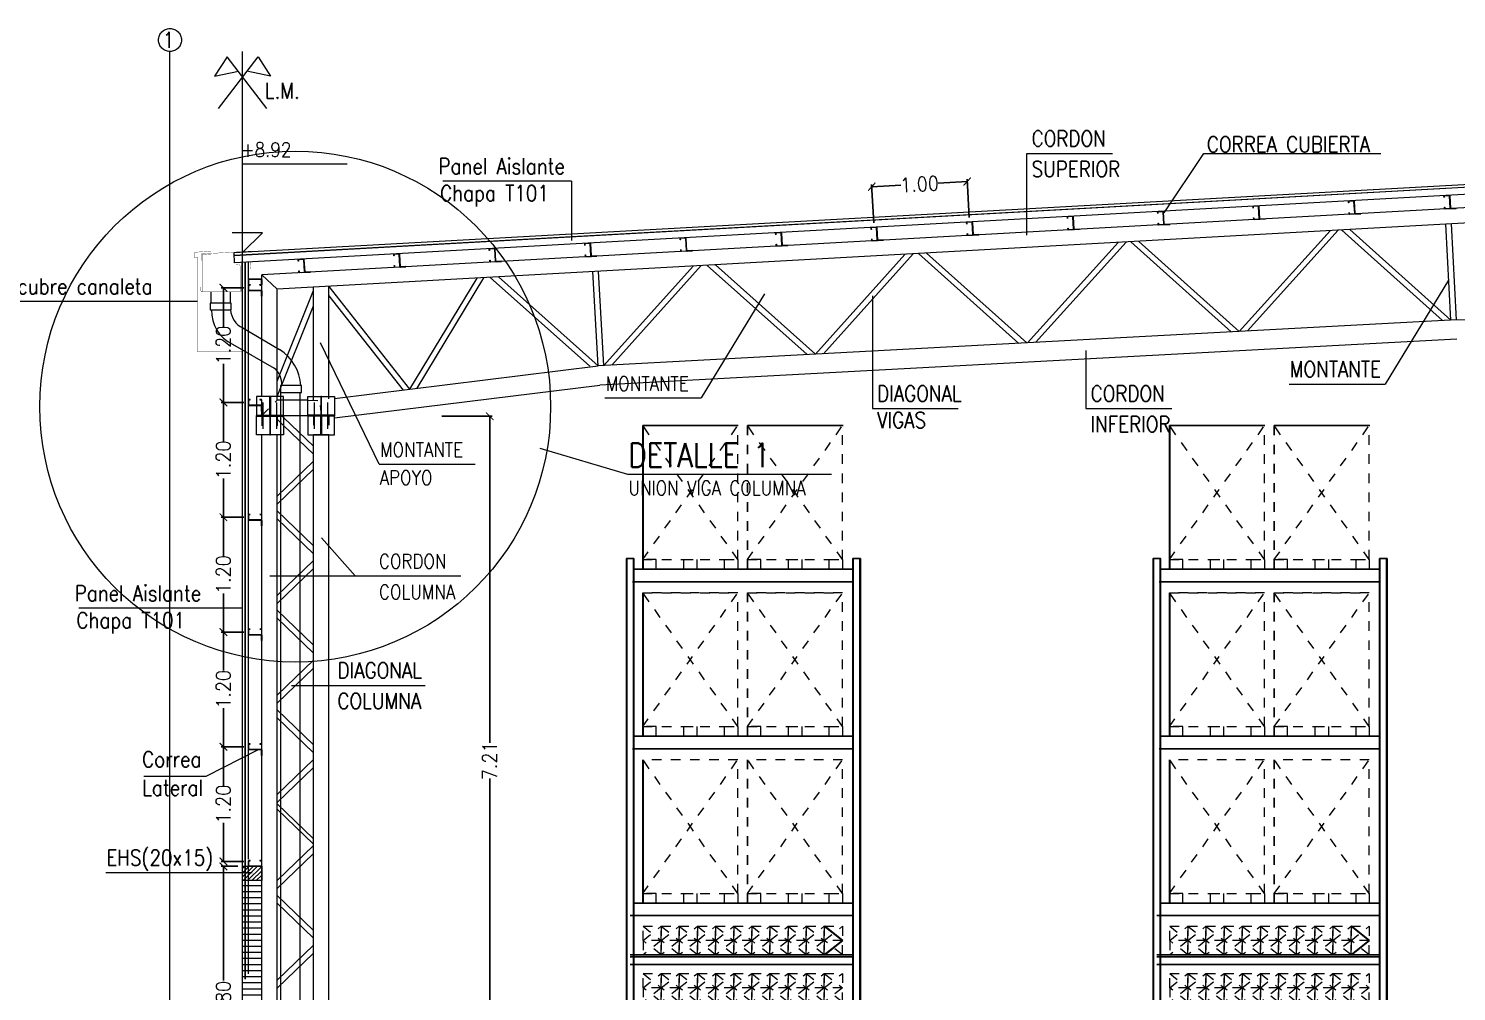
# Model space of a CAD drawing. Header units: inches. Extents: x 2 to 182, y -26 to 193.
# Drawn here: x 110.02 to 124.95, y 151.03 to 161.1 of the extents above; entities that cross this region are included whole.
import ezdxf

# ---------------------------------------------------------------- set-up
doc = ezdxf.new("R2010")
doc.units = ezdxf.units.IN
doc.header["$MEASUREMENT"] = 0
doc.linetypes.add('HIDDEN2', pattern=[4.7625, 3.175, -1.5875])
doc.linetypes.add('PUNTOSX2', pattern=[12.7, 0, -12.7])
for name, color, linetype, lineweight in [('Est-Acero', 4, 'Continuous', 13), ('Est-Columnas', 3, 'Continuous', 18), ('Est-Textos', 6, 'Continuous', 0), ('HATCH HORMIGON', 100, 'Continuous', 13), ('L EQUIP', 6, 'Continuous', 9), ('L PROYEC', 4, 'HIDDEN2', 9), ('L VISTA', 5, 'Continuous', 9)]:
    doc.layers.add(name, color=color, linetype=linetype, lineweight=lineweight)
doc.layers.add('l carpinteria', color=3, linetype='Continuous')
doc.layers.add('smr acero', color=170, linetype='Continuous')
doc.styles.add('R', font='romans.shx', dxfattribs={"width": 0.9})
doc.dimstyles.new('Al', dxfattribs={"dimtxt": 0.15, "dimasz": 0.08, "dimexe": 0.025, "dimexo": 0.05, "dimgap": 0, "dimtad": 0, "dimzin": 0, "dimdsep": 46, "dimtxsty": 'R', "dimblk": 'ARCHTICK', "dimcen": 0.09, "dimadec": 0, "dimazin": 0, "dimtfac": 1, "dimtofl": 0, "dimtmove": 0, "dimatfit": 3, "dimfxl": 0, "dimtolj": 1, "dimtzin": 0, "dimarcsym": 0})

# ---------------------------------------------------------------- blocks, each defined once
blk = doc.blocks.new('_ArchTick')
at = {"color": 0, "linetype": 'ByBlock', "const_width": 0.15}
blk.add_lwpolyline([(-0.5, -0.5), (0.5, 0.5)], dxfattribs=at)
blk = doc.blocks.new('*D1001')
at = {"layer": 'Defpoints', "color": 0}
for p in [(112.053, 152.336), (112.254, 152.336), (112.254, 149.536)]:
    blk.add_point(p, dxfattribs=at)
at = {"layer": 'Est-Textos', "color": 0, "lineweight": -2}
for p, q in [((112.204, 152.336), (112.028, 152.336)), ((112.053, 152.336), (112.053, 151.142)), ((112.053, 149.536), (112.053, 150.73)), ((112.204, 149.536), (112.028, 149.536))]:
    blk.add_line(p, q, dxfattribs=at)
at = {"layer": 'Est-Textos', "color": 0, "lineweight": -2, "xscale": 0.08, "yscale": 0.08, "zscale": 0.08}
for p, rotation in [((112.053, 152.336), 90), ((112.053, 149.536), 270)]:
    blk.add_blockref('_ArchTick', p, dxfattribs=dict(at, rotation=rotation))
at = {"layer": 'Est-Textos', "color": 0, "insert": (112.053, 150.936), "char_height": 0.15, "attachment_point": 5, "rotation": 90, "style": 'R'}
blk.add_mtext('\\A1;2.80', dxfattribs=at)
blk = doc.blocks.new('*D1002')
at = {"layer": 'Defpoints', "color": 0}
for p in [(112.316, 153.586), (112.053, 152.386), (112.316, 152.386)]:
    blk.add_point(p, dxfattribs=at)
at = {"layer": 'Est-Textos', "color": 0, "lineweight": -2}
for p, q in [((112.266, 153.586), (112.028, 153.586)), ((112.053, 153.586), (112.053, 153.182)), ((112.053, 152.386), (112.053, 152.79)), ((112.266, 152.386), (112.028, 152.386))]:
    blk.add_line(p, q, dxfattribs=at)
at = {"layer": 'Est-Textos', "color": 0, "lineweight": -2, "xscale": 0.08, "yscale": 0.08, "zscale": 0.08}
for p, rotation in [((112.053, 153.586), 90), ((112.053, 152.386), 270)]:
    blk.add_blockref('_ArchTick', p, dxfattribs=dict(at, rotation=rotation))
at = {"layer": 'Est-Textos', "color": 0, "insert": (112.053, 152.986), "char_height": 0.15, "attachment_point": 5, "rotation": 90, "style": 'R'}
blk.add_mtext('\\A1;1.20', dxfattribs=at)
blk = doc.blocks.new('*D1003')
at = {"layer": 'Defpoints', "color": 0}
for p in [(112.053, 154.786), (112.316, 154.786), (112.316, 153.586)]:
    blk.add_point(p, dxfattribs=at)
at = {"layer": 'Est-Textos', "color": 0, "lineweight": -2}
for p, q in [((112.266, 154.786), (112.028, 154.786)), ((112.053, 154.786), (112.053, 154.382)), ((112.053, 153.586), (112.053, 153.99)), ((112.266, 153.586), (112.028, 153.586))]:
    blk.add_line(p, q, dxfattribs=at)
at = {"layer": 'Est-Textos', "color": 0, "lineweight": -2, "xscale": 0.08, "yscale": 0.08, "zscale": 0.08}
for p, rotation in [((112.053, 154.786), 90), ((112.053, 153.586), 270)]:
    blk.add_blockref('_ArchTick', p, dxfattribs=dict(at, rotation=rotation))
at = {"layer": 'Est-Textos', "color": 0, "insert": (112.053, 154.186), "char_height": 0.15, "attachment_point": 5, "rotation": 90, "style": 'R'}
blk.add_mtext('\\A1;1.20', dxfattribs=at)
blk = doc.blocks.new('*D1004')
at = {"layer": 'Defpoints', "color": 0}
for p in [(112.316, 155.986), (112.053, 154.786), (112.316, 154.786)]:
    blk.add_point(p, dxfattribs=at)
at = {"layer": 'Est-Textos', "color": 0, "lineweight": -2}
for p, q in [((112.266, 155.986), (112.028, 155.986)), ((112.053, 155.986), (112.053, 155.582)), ((112.053, 154.786), (112.053, 155.19)), ((112.266, 154.786), (112.028, 154.786))]:
    blk.add_line(p, q, dxfattribs=at)
at = {"layer": 'Est-Textos', "color": 0, "lineweight": -2, "xscale": 0.08, "yscale": 0.08, "zscale": 0.08}
for p, rotation in [((112.053, 155.986), 90), ((112.053, 154.786), 270)]:
    blk.add_blockref('_ArchTick', p, dxfattribs=dict(at, rotation=rotation))
at = {"layer": 'Est-Textos', "color": 0, "insert": (112.053, 155.386), "char_height": 0.15, "attachment_point": 5, "rotation": 90, "style": 'R'}
blk.add_mtext('\\A1;1.20', dxfattribs=at)
blk = doc.blocks.new('*D1005')
at = {"layer": 'Defpoints', "color": 0}
for p in [(112.316, 158.386), (112.053, 157.186), (112.316, 157.186)]:
    blk.add_point(p, dxfattribs=at)
at = {"layer": 'Est-Textos', "color": 0, "lineweight": -2}
for p, q in [((112.266, 158.386), (112.028, 158.386)), ((112.053, 158.386), (112.053, 157.982)), ((112.053, 157.186), (112.053, 157.59)), ((112.266, 157.186), (112.028, 157.186))]:
    blk.add_line(p, q, dxfattribs=at)
at = {"layer": 'Est-Textos', "color": 0, "lineweight": -2, "xscale": 0.08, "yscale": 0.08, "zscale": 0.08}
for p, rotation in [((112.053, 158.386), 90), ((112.053, 157.186), 270)]:
    blk.add_blockref('_ArchTick', p, dxfattribs=dict(at, rotation=rotation))
at = {"layer": 'Est-Textos', "color": 0, "insert": (112.053, 157.786), "char_height": 0.15, "attachment_point": 5, "rotation": 90, "style": 'R'}
blk.add_mtext('\\A1;1.20', dxfattribs=at)
blk = doc.blocks.new('*D1006')
at = {"layer": 'Defpoints', "color": 0}
for p in [(112.053, 157.186), (112.316, 157.186), (112.316, 155.986)]:
    blk.add_point(p, dxfattribs=at)
at = {"layer": 'Est-Textos', "color": 0, "lineweight": -2}
for p, q in [((112.266, 157.186), (112.028, 157.186)), ((112.053, 157.186), (112.053, 156.782)), ((112.053, 155.986), (112.053, 156.39)), ((112.266, 155.986), (112.028, 155.986))]:
    blk.add_line(p, q, dxfattribs=at)
at = {"layer": 'Est-Textos', "color": 0, "lineweight": -2, "xscale": 0.08, "yscale": 0.08, "zscale": 0.08}
for p, rotation in [((112.053, 157.186), 90), ((112.053, 155.986), 270)]:
    blk.add_blockref('_ArchTick', p, dxfattribs=dict(at, rotation=rotation))
at = {"layer": 'Est-Textos', "color": 0, "insert": (112.053, 156.586), "char_height": 0.15, "attachment_point": 5, "rotation": 90, "style": 'R'}
blk.add_mtext('\\A1;1.20', dxfattribs=at)
blk = doc.blocks.new('*D1007')
at = {"layer": 'Defpoints', "color": 0}
for p in [(119.831, 159.496), (119.855, 159.071), (118.856, 159.016)]:
    blk.add_point(p, dxfattribs=at)
at = {"layer": 'Est-Textos', "color": 0, "lineweight": -2}
for p, q in [((119.831, 159.496), (119.528, 159.48)), ((119.852, 159.121), (119.83, 159.521)), ((118.853, 159.066), (118.831, 159.467)), ((118.833, 159.442), (119.136, 159.458))]:
    blk.add_line(p, q, dxfattribs=at)
at = {"layer": 'Est-Textos', "color": 0, "lineweight": -2, "xscale": 0.08, "yscale": 0.08, "zscale": 0.08}
for p, rotation in [((118.833, 159.442), 183.1119774628504), ((119.831, 159.496), 3.111977462850414)]:
    blk.add_blockref('_ArchTick', p, dxfattribs=dict(at, rotation=rotation))
at = {"layer": 'Est-Textos', "color": 0, "insert": (119.332, 159.469), "char_height": 0.15, "attachment_point": 5, "rotation": 3.112, "style": 'R'}
blk.add_mtext('\\A1;1.00', dxfattribs=at)
blk = doc.blocks.new('CORTE1RACK')
at = {"layer": 'l carpinteria'}
for p, q in [((7185.29, 1099.78), (7185.29, 1101.28)), ((7185.29, 1101.28), (7186.285, 1101.28)), ((7185.294, 1099.78), (7185.294, 1101.28)), ((7185.294, 1101.28), (7186.289, 1101.28)), ((7186.385, 1101.28), (7187.38, 1101.28)), ((7186.389, 1101.28), (7187.385, 1101.28)), ((7185.194, 1099.78), (7187.487, 1099.78)), ((7185.198, 1099.78), (7187.491, 1099.78)), ((7185.183, 1099.648), (7187.487, 1099.648)), ((7185.187, 1099.648), (7187.491, 1099.648)), ((7185.29, 1098.033), (7185.29, 1099.533)), ((7185.294, 1098.033), (7185.294, 1099.533)), ((7185.194, 1098.033), (7187.487, 1098.033)), ((7185.198, 1098.033), (7187.491, 1098.033)), ((7185.183, 1097.902), (7187.487, 1097.902)), ((7185.187, 1097.902), (7187.491, 1097.902)), ((7185.29, 1096.287), (7185.29, 1097.787)), ((7185.294, 1096.287), (7185.294, 1097.787)), ((7185.194, 1096.287), (7187.487, 1096.287)), ((7185.198, 1096.287), (7187.491, 1096.287)), ((7185.158, 1096.156), (7187.487, 1096.156)), ((7185.162, 1096.156), (7187.491, 1096.156)), ((7187.189, 1096.045), (7187.378, 1095.896)), ((7187.193, 1096.045), (7187.383, 1095.896)), ((7187.378, 1095.896), (7187.189, 1095.746)), ((7187.383, 1095.896), (7187.193, 1095.746)), ((7185.158, 1095.746), (7187.487, 1095.746)), ((7185.162, 1095.746), (7187.491, 1095.746)), ((7185.158, 1095.724), (7187.487, 1095.724)), ((7185.158, 1095.645), (7187.487, 1095.645)), ((7185.162, 1095.724), (7187.491, 1095.724)), ((7185.162, 1095.645), (7187.491, 1095.645)), ((7185.158, 1095.152), (7187.487, 1095.152)), ((7185.162, 1095.152), (7187.491, 1095.152)), ((7185.183, 1095.253), (7187.487, 1095.253)), ((7185.183, 1095.231), (7187.487, 1095.231)), ((7185.187, 1095.253), (7187.491, 1095.253)), ((7185.187, 1095.231), (7187.491, 1095.231))]:
    blk.add_line(p, q, dxfattribs=at)
for points in [[(7185.194, 1094.172), (7185.119, 1094.172), (7185.119, 1099.889), (7185.194, 1099.889)], [(7185.198, 1094.172), (7185.124, 1094.172), (7185.124, 1099.889), (7185.198, 1099.889)], [(7187.487, 1094.172), (7187.561, 1094.172), (7187.561, 1099.889), (7187.487, 1099.889)], [(7187.491, 1094.172), (7187.566, 1094.172), (7187.566, 1099.889), (7187.491, 1099.889)]]:
    blk.add_lwpolyline(points, close=True, dxfattribs=at)
at = {"layer": 'L EQUIP', "linetype": 'ByBlock', "ltscale": 0.01}
for p, q in [((7186.285, 1099.88), (7185.29, 1101.28)), ((7185.29, 1099.88), (7186.285, 1101.28)), ((7186.385, 1099.78), (7186.385, 1101.28)), ((7187.38, 1099.88), (7186.385, 1101.28)), ((7186.385, 1099.88), (7187.38, 1101.28)), ((7185.29, 1099.88), (7185.569, 1099.88)), ((7186.385, 1099.88), (7186.664, 1099.88)), ((7185.29, 1099.533), (7186.285, 1099.533)), ((7186.285, 1098.134), (7185.29, 1099.533)), ((7185.29, 1098.134), (7186.285, 1099.533)), ((7186.385, 1098.033), (7186.385, 1099.533)), ((7186.385, 1099.533), (7187.38, 1099.533)), ((7187.38, 1098.134), (7186.385, 1099.533)), ((7186.385, 1098.134), (7187.38, 1099.533)), ((7185.29, 1098.134), (7185.569, 1098.134)), ((7186.385, 1098.134), (7186.664, 1098.134)), ((7186.285, 1096.388), (7185.29, 1097.787)), ((7185.29, 1096.388), (7186.285, 1097.787)), ((7186.385, 1096.287), (7186.385, 1097.787)), ((7187.38, 1096.388), (7186.385, 1097.787)), ((7186.385, 1096.388), (7187.38, 1097.787)), ((7185.29, 1096.388), (7185.569, 1096.388)), ((7186.385, 1096.388), (7186.664, 1096.388)), ((7185.293, 1096.045), (7185.483, 1095.896)), ((7185.293, 1095.896), (7185.483, 1096.045)), ((7185.483, 1096.045), (7185.672, 1095.896)), ((7185.483, 1095.896), (7185.672, 1096.045)), ((7185.672, 1096.045), (7185.862, 1095.896)), ((7185.672, 1095.896), (7185.862, 1096.045)), ((7185.862, 1096.045), (7186.051, 1095.896)), ((7185.862, 1095.896), (7186.051, 1096.045)), ((7186.051, 1096.045), (7186.241, 1095.896)), ((7186.051, 1095.896), (7186.241, 1096.045)), ((7186.241, 1096.045), (7186.43, 1095.896)), ((7186.241, 1095.896), (7186.43, 1096.045)), ((7186.43, 1096.045), (7186.62, 1095.896)), ((7186.43, 1095.896), (7186.62, 1096.045)), ((7186.62, 1096.045), (7186.81, 1095.896)), ((7186.62, 1095.896), (7186.81, 1096.045)), ((7186.81, 1096.045), (7186.999, 1095.896)), ((7186.81, 1095.896), (7186.999, 1096.045)), ((7186.999, 1096.045), (7187.189, 1095.896)), ((7186.999, 1095.896), (7187.189, 1096.045)), ((7187.189, 1095.896), (7187.378, 1096.045)), ((7185.483, 1095.896), (7185.293, 1095.746)), ((7185.483, 1095.746), (7185.293, 1095.896)), ((7185.672, 1095.896), (7185.483, 1095.746)), ((7185.672, 1095.746), (7185.483, 1095.896)), ((7185.862, 1095.896), (7185.672, 1095.746)), ((7185.862, 1095.746), (7185.672, 1095.896)), ((7186.051, 1095.896), (7185.862, 1095.746)), ((7186.051, 1095.746), (7185.862, 1095.896)), ((7186.241, 1095.896), (7186.051, 1095.746)), ((7186.241, 1095.746), (7186.051, 1095.896)), ((7186.43, 1095.896), (7186.241, 1095.746)), ((7186.43, 1095.746), (7186.241, 1095.896)), ((7186.62, 1095.896), (7186.43, 1095.746)), ((7186.62, 1095.746), (7186.43, 1095.896)), ((7186.81, 1095.896), (7186.62, 1095.746)), ((7186.81, 1095.746), (7186.62, 1095.896)), ((7186.999, 1095.896), (7186.81, 1095.746)), ((7186.999, 1095.746), (7186.81, 1095.896)), ((7187.189, 1095.896), (7186.999, 1095.746)), ((7187.189, 1095.746), (7186.999, 1095.896)), ((7187.378, 1095.746), (7187.189, 1095.896)), ((7185.293, 1095.552), (7185.483, 1095.402)), ((7185.293, 1095.402), (7185.483, 1095.552)), ((7185.483, 1095.552), (7185.672, 1095.402)), ((7185.483, 1095.402), (7185.672, 1095.552)), ((7185.672, 1095.552), (7185.862, 1095.402)), ((7185.672, 1095.402), (7185.862, 1095.552)), ((7185.862, 1095.552), (7186.051, 1095.402)), ((7185.862, 1095.402), (7186.051, 1095.552)), ((7186.051, 1095.552), (7186.241, 1095.402)), ((7186.051, 1095.402), (7186.241, 1095.552)), ((7186.241, 1095.552), (7186.43, 1095.402)), ((7186.241, 1095.402), (7186.43, 1095.552)), ((7186.43, 1095.552), (7186.62, 1095.402)), ((7186.43, 1095.402), (7186.62, 1095.552)), ((7186.62, 1095.552), (7186.81, 1095.402)), ((7186.62, 1095.402), (7186.81, 1095.552)), ((7186.81, 1095.552), (7186.999, 1095.402)), ((7186.81, 1095.402), (7186.999, 1095.552)), ((7186.999, 1095.552), (7187.189, 1095.402)), ((7186.999, 1095.402), (7187.189, 1095.552)), ((7187.189, 1095.552), (7187.378, 1095.402)), ((7187.189, 1095.402), (7187.378, 1095.552)), ((7185.483, 1095.402), (7185.293, 1095.253)), ((7185.483, 1095.253), (7185.293, 1095.402)), ((7185.672, 1095.402), (7185.483, 1095.253)), ((7185.672, 1095.253), (7185.483, 1095.402)), ((7185.862, 1095.402), (7185.672, 1095.253)), ((7185.862, 1095.253), (7185.672, 1095.402)), ((7186.051, 1095.402), (7185.862, 1095.253)), ((7186.051, 1095.253), (7185.862, 1095.402)), ((7186.241, 1095.402), (7186.051, 1095.253)), ((7186.241, 1095.253), (7186.051, 1095.402)), ((7186.43, 1095.402), (7186.241, 1095.253)), ((7186.43, 1095.253), (7186.241, 1095.402)), ((7186.62, 1095.402), (7186.43, 1095.253)), ((7186.62, 1095.253), (7186.43, 1095.402)), ((7186.81, 1095.402), (7186.62, 1095.253)), ((7186.81, 1095.253), (7186.62, 1095.402)), ((7186.999, 1095.402), (7186.81, 1095.253)), ((7186.999, 1095.253), (7186.81, 1095.402)), ((7187.189, 1095.402), (7186.999, 1095.253)), ((7187.189, 1095.253), (7186.999, 1095.402)), ((7187.378, 1095.402), (7187.189, 1095.253)), ((7187.378, 1095.253), (7187.189, 1095.402)), ((7186.285, 1094.272), (7185.29, 1095.072)), ((7185.29, 1094.272), (7186.285, 1095.072)), ((7186.385, 1094.172), (7186.385, 1095.072)), ((7187.38, 1094.272), (7186.385, 1095.072)), ((7186.385, 1094.272), (7187.38, 1095.072)), ((7185.29, 1094.272), (7185.569, 1094.272)), ((7186.385, 1094.272), (7186.664, 1094.272))]:
    blk.add_line(p, q, dxfattribs=at)
for points in [[(7185.29, 1099.88), (7186.285, 1099.88), (7186.285, 1101.28), (7185.29, 1101.28)], [(7186.385, 1099.88), (7187.38, 1099.88), (7187.38, 1101.28), (7186.385, 1101.28)], [(7185.29, 1099.78), (7185.429, 1099.78), (7185.429, 1099.88), (7185.29, 1099.88)], [(7185.857, 1099.78), (7185.718, 1099.78), (7185.718, 1099.88), (7185.857, 1099.88)], [(7186.285, 1099.78), (7186.145, 1099.78), (7186.145, 1099.88), (7186.285, 1099.88)], [(7186.385, 1099.78), (7186.525, 1099.78), (7186.525, 1099.88), (7186.385, 1099.88)], [(7186.952, 1099.78), (7186.813, 1099.78), (7186.813, 1099.88), (7186.952, 1099.88)], [(7187.38, 1099.78), (7187.241, 1099.78), (7187.241, 1099.88), (7187.38, 1099.88)], [(7185.29, 1098.134), (7186.285, 1098.134), (7186.285, 1099.533), (7185.29, 1099.533)], [(7186.385, 1098.134), (7187.38, 1098.134), (7187.38, 1099.533), (7186.385, 1099.533)], [(7185.29, 1098.033), (7185.429, 1098.033), (7185.429, 1098.134), (7185.29, 1098.134)], [(7185.857, 1098.033), (7185.718, 1098.033), (7185.718, 1098.134), (7185.857, 1098.134)], [(7186.285, 1098.033), (7186.145, 1098.033), (7186.145, 1098.134), (7186.285, 1098.134)], [(7186.385, 1098.033), (7186.525, 1098.033), (7186.525, 1098.134), (7186.385, 1098.134)], [(7186.952, 1098.033), (7186.813, 1098.033), (7186.813, 1098.134), (7186.952, 1098.134)], [(7187.38, 1098.033), (7187.241, 1098.033), (7187.241, 1098.134), (7187.38, 1098.134)], [(7185.29, 1096.388), (7186.285, 1096.388), (7186.285, 1097.787), (7185.29, 1097.787)], [(7186.385, 1096.388), (7187.38, 1096.388), (7187.38, 1097.787), (7186.385, 1097.787)], [(7185.29, 1096.287), (7185.429, 1096.287), (7185.429, 1096.388), (7185.29, 1096.388)], [(7185.857, 1096.287), (7185.718, 1096.287), (7185.718, 1096.388), (7185.857, 1096.388)], [(7186.285, 1096.287), (7186.145, 1096.287), (7186.145, 1096.388), (7186.285, 1096.388)], [(7186.385, 1096.287), (7186.525, 1096.287), (7186.525, 1096.388), (7186.385, 1096.388)], [(7186.952, 1096.287), (7186.813, 1096.287), (7186.813, 1096.388), (7186.952, 1096.388)], [(7187.38, 1096.287), (7187.241, 1096.287), (7187.241, 1096.388), (7187.38, 1096.388)], [(7185.293, 1096.045), (7185.483, 1096.045), (7185.483, 1095.896), (7185.293, 1095.896)], [(7185.483, 1096.045), (7185.672, 1096.045), (7185.672, 1095.896), (7185.483, 1095.896)], [(7185.672, 1096.045), (7185.862, 1096.045), (7185.862, 1095.896), (7185.672, 1095.896)], [(7185.862, 1096.045), (7186.051, 1096.045), (7186.051, 1095.896), (7185.862, 1095.896)], [(7186.051, 1096.045), (7186.241, 1096.045), (7186.241, 1095.896), (7186.051, 1095.896)], [(7186.241, 1096.045), (7186.43, 1096.045), (7186.43, 1095.896), (7186.241, 1095.896)], [(7186.43, 1096.045), (7186.62, 1096.045), (7186.62, 1095.896), (7186.43, 1095.896)], [(7186.62, 1096.045), (7186.81, 1096.045), (7186.81, 1095.896), (7186.62, 1095.896)], [(7186.81, 1096.045), (7186.999, 1096.045), (7186.999, 1095.896), (7186.81, 1095.896)], [(7186.999, 1096.045), (7187.189, 1096.045), (7187.189, 1095.896), (7186.999, 1095.896)], [(7187.189, 1096.045), (7187.378, 1096.045), (7187.378, 1095.896), (7187.189, 1095.896)], [(7185.293, 1095.746), (7185.483, 1095.746), (7185.483, 1095.896), (7185.293, 1095.896)], [(7185.483, 1095.746), (7185.672, 1095.746), (7185.672, 1095.896), (7185.483, 1095.896)], [(7185.672, 1095.746), (7185.862, 1095.746), (7185.862, 1095.896), (7185.672, 1095.896)], [(7185.862, 1095.746), (7186.051, 1095.746), (7186.051, 1095.896), (7185.862, 1095.896)], [(7186.051, 1095.746), (7186.241, 1095.746), (7186.241, 1095.896), (7186.051, 1095.896)], [(7186.241, 1095.746), (7186.43, 1095.746), (7186.43, 1095.896), (7186.241, 1095.896)], [(7186.43, 1095.746), (7186.62, 1095.746), (7186.62, 1095.896), (7186.43, 1095.896)], [(7186.62, 1095.746), (7186.81, 1095.746), (7186.81, 1095.896), (7186.62, 1095.896)], [(7186.81, 1095.746), (7186.999, 1095.746), (7186.999, 1095.896), (7186.81, 1095.896)], [(7186.999, 1095.746), (7187.189, 1095.746), (7187.189, 1095.896), (7186.999, 1095.896)], [(7187.189, 1095.746), (7187.378, 1095.746), (7187.378, 1095.896), (7187.189, 1095.896)], [(7185.293, 1095.552), (7185.483, 1095.552), (7185.483, 1095.402), (7185.293, 1095.402)], [(7185.483, 1095.552), (7185.672, 1095.552), (7185.672, 1095.402), (7185.483, 1095.402)], [(7185.672, 1095.552), (7185.862, 1095.552), (7185.862, 1095.402), (7185.672, 1095.402)], [(7185.862, 1095.552), (7186.051, 1095.552), (7186.051, 1095.402), (7185.862, 1095.402)], [(7186.051, 1095.552), (7186.241, 1095.552), (7186.241, 1095.402), (7186.051, 1095.402)], [(7186.241, 1095.552), (7186.43, 1095.552), (7186.43, 1095.402), (7186.241, 1095.402)], [(7186.43, 1095.552), (7186.62, 1095.552), (7186.62, 1095.402), (7186.43, 1095.402)], [(7186.62, 1095.552), (7186.81, 1095.552), (7186.81, 1095.402), (7186.62, 1095.402)], [(7186.81, 1095.552), (7186.999, 1095.552), (7186.999, 1095.402), (7186.81, 1095.402)], [(7186.999, 1095.552), (7187.189, 1095.552), (7187.189, 1095.402), (7186.999, 1095.402)], [(7187.189, 1095.552), (7187.378, 1095.552), (7187.378, 1095.402), (7187.189, 1095.402)], [(7185.293, 1095.253), (7185.483, 1095.253), (7185.483, 1095.402), (7185.293, 1095.402)], [(7185.483, 1095.253), (7185.672, 1095.253), (7185.672, 1095.402), (7185.483, 1095.402)], [(7185.672, 1095.253), (7185.862, 1095.253), (7185.862, 1095.402), (7185.672, 1095.402)], [(7185.862, 1095.253), (7186.051, 1095.253), (7186.051, 1095.402), (7185.862, 1095.402)], [(7186.051, 1095.253), (7186.241, 1095.253), (7186.241, 1095.402), (7186.051, 1095.402)], [(7186.241, 1095.253), (7186.43, 1095.253), (7186.43, 1095.402), (7186.241, 1095.402)], [(7186.43, 1095.253), (7186.62, 1095.253), (7186.62, 1095.402), (7186.43, 1095.402)], [(7186.62, 1095.253), (7186.81, 1095.253), (7186.81, 1095.402), (7186.62, 1095.402)], [(7186.81, 1095.253), (7186.999, 1095.253), (7186.999, 1095.402), (7186.81, 1095.402)], [(7186.999, 1095.253), (7187.189, 1095.253), (7187.189, 1095.402), (7186.999, 1095.402)], [(7187.189, 1095.253), (7187.378, 1095.253), (7187.378, 1095.402), (7187.189, 1095.402)], [(7185.29, 1094.272), (7186.285, 1094.272), (7186.285, 1095.072), (7185.29, 1095.072)], [(7186.385, 1094.272), (7187.38, 1094.272), (7187.38, 1095.072), (7186.385, 1095.072)], [(7185.29, 1094.172), (7185.429, 1094.172), (7185.429, 1094.272), (7185.29, 1094.272)], [(7185.857, 1094.172), (7185.718, 1094.172), (7185.718, 1094.272), (7185.857, 1094.272)], [(7186.285, 1094.172), (7186.145, 1094.172), (7186.145, 1094.272), (7186.285, 1094.272)], [(7186.385, 1094.172), (7186.525, 1094.172), (7186.525, 1094.272), (7186.385, 1094.272)], [(7186.952, 1094.172), (7186.813, 1094.172), (7186.813, 1094.272), (7186.952, 1094.272)], [(7187.38, 1094.172), (7187.241, 1094.172), (7187.241, 1094.272), (7187.38, 1094.272)]]:
    blk.add_lwpolyline(points, close=True, dxfattribs=at)
blk = doc.blocks.new('*D1010')
at = {"layer": 'Defpoints', "color": 0}
for p in [(113.214, 157.042), (113.622, 149.836), (114.838, 149.836)]:
    blk.add_point(p, dxfattribs=at)
at = {"layer": 'Est-Textos', "color": 0, "lineweight": -2}
for p, q in [((114.338, 157.042), (114.863, 157.042)), ((114.838, 157.042), (114.838, 153.626)), ((114.838, 149.836), (114.838, 153.253)), ((114.338, 149.836), (114.863, 149.836))]:
    blk.add_line(p, q, dxfattribs=at)
at = {"layer": 'Est-Textos', "color": 0, "lineweight": -2, "xscale": 0.08, "yscale": 0.08, "zscale": 0.08}
for p, rotation in [((114.838, 157.042), 90), ((114.838, 149.836), 270)]:
    blk.add_blockref('_ArchTick', p, dxfattribs=dict(at, rotation=rotation))
at = {"layer": 'Est-Textos', "color": 0, "insert": (114.838, 153.439), "char_height": 0.15, "attachment_point": 5, "rotation": 90, "style": 'R'}
blk.add_mtext('\\A1;7.21', dxfattribs=at)

msp = doc.modelspace()

# ---------------------------------------------------------------- hatches: boundary and pattern name
at = {"lineweight": 0}
h = msp.add_hatch(dxfattribs=at)
h.set_pattern_fill('ANSI31', color=256, scale=0.02, angle=315)
h.set_pattern_definition([(0, (-2587.111416, -366.72261), (2e-17, 0.0635), [])])
h.paths.add_polyline_path([(112.454, 152.186), (112.254, 152.186), (112.254, 149.836), (112.429, 149.836), (112.429, 149.849), (112.454, 149.849)])
at = {"layer": 'HATCH HORMIGON'}
h = msp.add_hatch(dxfattribs=at)
h.set_pattern_fill('LINE', color=256, scale=0.01, angle=45, style=0)
h.set_pattern_definition([(45, (-5264.430395, -895.033784), (-0.0224506403, 0.0224506403), [])])
h.paths.add_polyline_path([(112.254, 152.186), (112.454, 152.186), (112.454, 152.336), (112.254, 152.336)])

# ---------------------------------------------------------------- linework, layer by layer
at = {"lineweight": 0}
for p, q in [((133.994, 159.96), (112.165, 158.751)), ((133.994, 159.859), (112.17, 158.646)), ((128.345, 159.405), (112.454, 158.521)), ((128.345, 159.245), (112.614, 158.37)), ((124.887, 158.046), (124.835, 159.05)), ((124.947, 158.049), (124.895, 159.053)), ((112.17, 158.646), (112.165, 158.751)), ((112.254, 151.156), (112.254, 158.652)), ((112.314, 158.41), (112.314, 158.653)), ((112.614, 158.37), (112.454, 158.521)), ((112.454, 157.249), (112.454, 158.521)), ((115.971, 157.568), (115.917, 158.554)), ((116.031, 157.571), (115.976, 158.557)), ((112.314, 157.21), (112.314, 158.362)), ((112.614, 157.248), (112.614, 158.37)), ((112.614, 157.409), (112.994, 158.358)), ((112.994, 157.249), (112.994, 158.392)), ((113.154, 157.249), (113.154, 158.4)), ((112.614, 157.248), (112.994, 158.197)), ((128.339, 158.02), (124.947, 158.049)), ((113.214, 157.227), (115.971, 157.568)), ((113.214, 157.026), (115.989, 157.368)), ((112.314, 156.01), (112.314, 157.162)), ((112.94, 157.209), (112.68, 157.209)), ((112.68, 157.049), (112.94, 157.049)), ((112.994, 156.728), (112.68, 157.03)), ((112.994, 156.644), (112.68, 156.946)), ((112.454, 149.236), (112.454, 156.849)), ((112.614, 149.999), (112.614, 156.849)), ((112.994, 149.999), (112.994, 156.849)), ((113.154, 156.849), (112.994, 156.849)), ((113.154, 149.849), (113.154, 156.849)), ((112.994, 156.573), (112.614, 156.207)), ((112.994, 156.49), (112.614, 156.124)), ((112.994, 155.687), (112.614, 156.053)), ((112.314, 154.81), (112.314, 155.962)), ((112.994, 155.604), (112.614, 155.97)), ((112.994, 155.533), (112.614, 155.167)), ((112.994, 155.45), (112.614, 155.084)), ((112.994, 154.647), (112.614, 155.013)), ((112.994, 154.564), (112.614, 154.93)), ((112.314, 153.61), (112.314, 154.762)), ((112.994, 154.493), (112.614, 154.127)), ((112.994, 154.409), (112.614, 154.043)), ((112.994, 153.607), (112.614, 153.973)), ((112.994, 153.524), (112.614, 153.89)), ((112.314, 152.41), (112.314, 153.562)), ((112.994, 153.453), (112.614, 153.087)), ((112.994, 153.369), (112.614, 153.003)), ((112.994, 152.623), (112.614, 152.989)), ((112.994, 152.567), (112.614, 152.933)), ((112.994, 152.552), (112.614, 152.186)), ((112.994, 152.469), (112.614, 152.103)), ((112.314, 151.21), (112.314, 152.362)), ((112.254, 149.836), (112.254, 152.186)), ((112.994, 151.666), (112.614, 152.032)), ((112.994, 151.583), (112.614, 151.949)), ((112.994, 151.512), (112.614, 151.146)), ((112.994, 151.429), (112.614, 151.063))]:
    msp.add_line(p, q, dxfattribs=at)
at = {"linetype": 'PUNTOSX2', "lineweight": 0, "ltscale": 0.001}
for p, q in [((112.454, 157.055), (112.454, 157.249)), ((112.614, 157.209), (112.614, 157.249)), ((112.994, 157.209), (112.994, 157.249)), ((113.154, 157.223), (113.154, 157.249)), ((112.454, 157.049), (112.614, 157.209)), ((112.68, 157.209), (112.614, 157.209)), ((112.94, 157.209), (113.061, 157.208)), ((113.079, 157.055), (113.061, 157.208)), ((112.454, 157.042), (112.454, 156.849)), ((112.614, 157.042), (112.614, 156.849)), ((112.614, 157.01), (112.68, 156.946)), ((112.672, 157.038), (112.68, 157.03)), ((112.994, 157.049), (112.994, 156.849)), ((113.154, 157.049), (113.154, 156.849))]:
    msp.add_line(p, q, dxfattribs=at)
at = {"lineweight": 0}
for points in [[(123.626, 158.982), (122.675, 157.929)], [(123.711, 158.987), (122.762, 157.936)], [(123.75, 158.989), (124.803, 158.042)], [(123.834, 158.994), (124.887, 158.046)], [(119.18, 158.735), (118.243, 157.69)], [(119.265, 158.74), (118.327, 157.694)], [(119.321, 158.743), (120.371, 157.804)], [(119.405, 158.748), (120.456, 157.808)], [(121.41, 158.859), (120.462, 157.809)], [(121.495, 158.864), (120.547, 157.813)], [(121.543, 158.867), (122.591, 157.923)], [(121.627, 158.871), (122.676, 157.928)], [(116.965, 158.612), (116.031, 157.571)], [(117.049, 158.617), (116.116, 157.575)], [(117.113, 158.62), (118.156, 157.689)], [(117.198, 158.625), (118.244, 157.691)], [(114.702, 158.486), (114, 157.324)], [(114.774, 158.491), (114.076, 157.334)], [(114.844, 158.494), (115.885, 157.564)], [(114.929, 158.499), (115.971, 157.568)], [(113.154, 158.399), (114, 157.324)], [(113.154, 158.302), (113.931, 157.316)], [(124.947, 158.049), (115.971, 157.568)], [(124.952, 157.849), (115.989, 157.368)]]:
    msp.add_lwpolyline(points, dxfattribs=at)
for points in [[(112.68, 157.249), (112.4, 157.249), (112.4, 157.055), (112.68, 157.055)], [(112.537, 157.055), (112.537, 157.249), (112.544, 157.249), (112.544, 157.055)], [(112.934, 157.249), (113.214, 157.249), (113.214, 157.055), (112.934, 157.055)], [(113.077, 157.055), (113.077, 157.249), (113.071, 157.249), (113.071, 157.055)], [(112.4, 157.055), (112.68, 157.055), (112.68, 157.049), (112.4, 157.049)], [(112.4, 157.042), (112.68, 157.042), (112.68, 157.049), (112.4, 157.049)], [(112.68, 156.849), (112.4, 156.849), (112.4, 157.042), (112.68, 157.042)], [(112.537, 157.042), (112.537, 156.849), (112.544, 156.849), (112.544, 157.042)], [(113.214, 157.055), (112.934, 157.055), (112.934, 157.049), (113.214, 157.049)], [(113.214, 157.042), (112.934, 157.042), (112.934, 157.049), (113.214, 157.049)], [(112.934, 156.849), (113.214, 156.849), (113.214, 157.042), (112.934, 157.042)], [(113.077, 157.042), (113.077, 156.849), (113.071, 156.849), (113.071, 157.042)]]:
    msp.add_lwpolyline(points, close=True, dxfattribs=at)
at = {"layer": 'Est-Acero'}
for p, q in [((133.994, 159.932), (112.166, 158.723)), ((133.994, 159.93), (112.166, 158.721)), ((112.282, 151.156), (112.282, 158.653)), ((112.284, 151.156), (112.284, 158.653)), ((112.47, 156.911), (112.47, 157.187)), ((112.61, 156.911), (112.61, 157.187)), ((113.004, 156.911), (113.004, 157.187)), ((113.144, 156.911), (113.144, 157.187))]:
    msp.add_line(p, q, dxfattribs=at)
for points in [[(124.877, 159.346), (124.884, 159.219, -0.414214), (124.878, 159.212), (124.83, 159.21, -0.414214), (124.824, 159.215), (124.823, 159.229), (124.825, 159.229), (124.826, 159.215, 0.414214), (124.83, 159.212), (124.878, 159.214, 0.414214), (124.882, 159.218), (124.875, 159.346, 0.414214), (124.871, 159.35), (124.823, 159.347, 0.414214), (124.819, 159.343), (124.82, 159.329), (124.818, 159.329), (124.817, 159.343, -0.414214), (124.823, 159.349), (124.871, 159.352, -0.414214)], [(121.882, 159.178), (121.889, 159.05, -0.414214), (121.883, 159.044), (121.835, 159.041, -0.414214), (121.829, 159.047), (121.828, 159.061), (121.83, 159.061), (121.831, 159.047, 0.414214), (121.835, 159.043), (121.883, 159.046, 0.414214), (121.887, 159.05), (121.88, 159.178, 0.414214), (121.875, 159.182), (121.828, 159.179, 0.414214), (121.824, 159.175), (121.825, 159.161), (121.823, 159.161), (121.822, 159.175, -0.414214), (121.827, 159.181), (121.875, 159.184, -0.414214)], [(122.88, 159.235), (122.887, 159.108, -0.414214), (122.881, 159.101), (122.834, 159.099, -0.414214), (122.827, 159.104), (122.826, 159.118), (122.828, 159.118), (122.829, 159.104, 0.414214), (122.833, 159.101), (122.881, 159.103, 0.414214), (122.885, 159.107), (122.878, 159.235, 0.414214), (122.874, 159.239), (122.826, 159.236, 0.414214), (122.822, 159.232), (122.823, 159.218), (122.821, 159.218), (122.82, 159.232, -0.414214), (122.826, 159.238), (122.874, 159.241, -0.414214)], [(123.878, 159.291), (123.886, 159.163, -0.414214), (123.88, 159.157), (123.832, 159.154, -0.414214), (123.826, 159.16), (123.825, 159.174), (123.827, 159.174), (123.828, 159.16, 0.414214), (123.832, 159.156), (123.88, 159.159, 0.414214), (123.884, 159.163), (123.876, 159.291, 0.414214), (123.872, 159.294), (123.824, 159.292, 0.414214), (123.821, 159.287), (123.821, 159.273), (123.819, 159.273), (123.819, 159.287, -0.414214), (123.824, 159.294), (123.872, 159.296, -0.414214)], [(123.892, 159.159, -0.414214), (123.888, 159.163), (123.884, 159.227), (123.882, 159.227), (123.886, 159.163, 0.414214), (123.892, 159.157), (123.946, 159.16), (123.946, 159.162)], [(124.89, 159.215, -0.414214), (124.886, 159.219), (124.882, 159.283), (124.88, 159.282), (124.884, 159.219, 0.414214), (124.89, 159.213), (124.944, 159.216), (124.944, 159.218)], [(119.885, 159.069), (119.892, 158.941, -0.414214), (119.886, 158.934), (119.838, 158.932, -0.414214), (119.832, 158.937), (119.831, 158.951), (119.833, 158.952), (119.834, 158.938, 0.414214), (119.838, 158.934), (119.886, 158.936, 0.414214), (119.89, 158.941), (119.883, 159.069, 0.414214), (119.878, 159.072), (119.831, 159.07, 0.414214), (119.827, 159.065), (119.828, 159.051), (119.826, 159.051), (119.825, 159.065, -0.414214), (119.83, 159.072), (119.878, 159.074, -0.414214)], [(120.939, 159.127), (120.946, 158.999, -0.414214), (120.94, 158.993), (120.892, 158.99, -0.414214), (120.886, 158.996), (120.885, 159.01), (120.887, 159.01), (120.888, 158.996, 0.414214), (120.892, 158.992), (120.94, 158.995, 0.414214), (120.944, 158.999), (120.937, 159.127, 0.414214), (120.932, 159.131), (120.884, 159.128, 0.414214), (120.881, 159.124), (120.881, 159.11), (120.879, 159.11), (120.879, 159.124, -0.414214), (120.884, 159.13), (120.932, 159.133, -0.414214)], [(120.952, 158.996, -0.414214), (120.948, 159), (120.944, 159.063), (120.942, 159.063), (120.946, 158.999, 0.414214), (120.952, 158.994), (121.006, 158.997), (121.006, 158.999)], [(121.895, 159.046, -0.414214), (121.891, 159.05), (121.887, 159.114), (121.885, 159.114), (121.889, 159.05, 0.414214), (121.895, 159.044), (121.949, 159.047), (121.949, 159.049)], [(122.893, 159.104, -0.414214), (122.889, 159.108), (122.886, 159.172), (122.884, 159.171), (122.887, 159.108, 0.414214), (122.893, 159.102), (122.947, 159.105), (122.947, 159.107)], [(116.889, 158.902), (116.896, 158.774, -0.414214), (116.891, 158.768), (116.843, 158.765, -0.414214), (116.836, 158.771), (116.836, 158.785), (116.838, 158.785), (116.838, 158.771, 0.414214), (116.843, 158.767), (116.891, 158.77, 0.414214), (116.894, 158.774), (116.887, 158.902, 0.414214), (116.883, 158.906), (116.835, 158.903, 0.414214), (116.831, 158.899), (116.832, 158.885), (116.83, 158.885), (116.829, 158.899, -0.414214), (116.835, 158.905), (116.883, 158.908, -0.414214)], [(117.888, 158.958), (117.895, 158.83, -0.414214), (117.889, 158.823), (117.841, 158.821, -0.414214), (117.835, 158.826), (117.834, 158.84), (117.836, 158.841), (117.837, 158.827, 0.414214), (117.841, 158.823), (117.889, 158.825, 0.414214), (117.893, 158.83), (117.886, 158.958, 0.414214), (117.882, 158.961), (117.834, 158.959, 0.414214), (117.83, 158.954), (117.831, 158.94), (117.829, 158.94), (117.828, 158.954, -0.414214), (117.833, 158.961), (117.881, 158.963, -0.414214)], [(117.901, 158.826, -0.414214), (117.897, 158.83), (117.893, 158.894), (117.891, 158.894), (117.895, 158.83, 0.414214), (117.901, 158.824), (117.955, 158.827), (117.955, 158.829)], [(118.886, 159.013), (118.893, 158.885, -0.414214), (118.888, 158.879), (118.84, 158.876, -0.414214), (118.833, 158.882), (118.833, 158.896), (118.835, 158.896), (118.835, 158.882, 0.414214), (118.84, 158.878), (118.888, 158.881, 0.414214), (118.891, 158.885), (118.884, 159.013, 0.414214), (118.88, 159.017), (118.832, 159.014, 0.414214), (118.828, 159.01), (118.829, 158.996), (118.827, 158.996), (118.826, 159.01, -0.414214), (118.832, 159.016), (118.88, 159.019, -0.414214)], [(118.899, 158.882, -0.414214), (118.895, 158.885), (118.892, 158.949), (118.89, 158.949), (118.893, 158.885, 0.414214), (118.9, 158.88), (118.954, 158.883), (118.953, 158.885)], [(119.898, 158.938, -0.414214), (119.894, 158.942), (119.89, 159.006), (119.888, 159.006), (119.892, 158.942, 0.414214), (119.898, 158.936), (119.952, 158.939), (119.952, 158.941)], [(113.894, 158.735), (113.901, 158.608, -0.414214), (113.895, 158.601), (113.847, 158.599, -0.414214), (113.841, 158.604), (113.84, 158.618), (113.842, 158.618), (113.843, 158.604, 0.414214), (113.847, 158.601), (113.895, 158.603, 0.414214), (113.899, 158.608), (113.892, 158.735, 0.414214), (113.888, 158.739), (113.84, 158.736, 0.414214), (113.836, 158.732), (113.837, 158.718), (113.835, 158.718), (113.834, 158.732, -0.414214), (113.84, 158.738), (113.888, 158.741, -0.414214)], [(114.892, 158.791), (114.899, 158.663, -0.414214), (114.894, 158.657), (114.846, 158.654, -0.414214), (114.84, 158.66), (114.839, 158.674), (114.841, 158.674), (114.842, 158.66, 0.414214), (114.846, 158.656), (114.894, 158.659, 0.414214), (114.897, 158.663), (114.89, 158.791, 0.414214), (114.886, 158.794), (114.838, 158.792, 0.414214), (114.834, 158.788), (114.835, 158.774), (114.833, 158.774), (114.832, 158.787, -0.414214), (114.838, 158.794), (114.886, 158.796, -0.414214)], [(115.891, 158.847), (115.898, 158.719, -0.414214), (115.892, 158.712), (115.844, 158.71, -0.414214), (115.838, 158.715), (115.837, 158.729), (115.839, 158.73), (115.84, 158.716, 0.414214), (115.844, 158.712), (115.892, 158.714, 0.414214), (115.896, 158.719), (115.889, 158.846, 0.414214), (115.885, 158.85), (115.837, 158.848, 0.414214), (115.833, 158.843), (115.834, 158.829), (115.832, 158.829), (115.831, 158.843, -0.414214), (115.837, 158.85), (115.885, 158.852, -0.414214)], [(115.904, 158.715, -0.414214), (115.9, 158.719), (115.896, 158.783), (115.894, 158.783), (115.898, 158.719, 0.414214), (115.904, 158.713), (115.958, 158.716), (115.958, 158.718)], [(116.903, 158.771, -0.414214), (116.898, 158.774), (116.895, 158.838), (116.893, 158.838), (116.896, 158.774, 0.414214), (116.903, 158.769), (116.957, 158.772), (116.956, 158.774)], [(112.895, 158.68), (112.903, 158.552, -0.414214), (112.897, 158.546), (112.849, 158.543, -0.414214), (112.843, 158.549), (112.842, 158.563), (112.844, 158.563), (112.845, 158.549, 0.414214), (112.849, 158.545), (112.897, 158.548, 0.414214), (112.901, 158.552), (112.893, 158.68, 0.414214), (112.889, 158.684), (112.841, 158.681, 0.414214), (112.838, 158.677), (112.838, 158.663), (112.836, 158.663), (112.836, 158.677, -0.414214), (112.841, 158.683), (112.889, 158.686, -0.414214)], [(112.909, 158.549, -0.414214), (112.905, 158.553), (112.901, 158.616), (112.899, 158.616), (112.903, 158.552, 0.414214), (112.909, 158.547), (112.963, 158.55), (112.963, 158.552)], [(113.907, 158.604, -0.414214), (113.903, 158.608), (113.899, 158.672), (113.897, 158.672), (113.901, 158.608, 0.414214), (113.907, 158.602), (113.961, 158.605), (113.961, 158.607)], [(114.906, 158.659, -0.414214), (114.901, 158.663), (114.898, 158.727), (114.896, 158.727), (114.899, 158.663, 0.414214), (114.906, 158.657), (114.96, 158.66), (114.96, 158.662)], [(112.32, 158.476), (112.448, 158.476, -0.414214), (112.454, 158.47), (112.454, 158.422, -0.414214), (112.448, 158.416), (112.434, 158.416), (112.434, 158.418), (112.448, 158.418, 0.414214), (112.452, 158.422), (112.452, 158.47, 0.414214), (112.448, 158.474), (112.32, 158.474, 0.414214), (112.316, 158.47), (112.316, 158.422, 0.414214), (112.32, 158.418), (112.334, 158.418), (112.334, 158.416), (112.32, 158.416, -0.414214), (112.314, 158.422), (112.314, 158.47, -0.414214)], [(112.32, 158.356), (112.448, 158.356, 0.414214), (112.454, 158.362), (112.454, 158.41, 0.414214), (112.448, 158.416), (112.434, 158.416), (112.434, 158.414), (112.448, 158.414, -0.414214), (112.452, 158.41), (112.452, 158.362, -0.414214), (112.448, 158.358), (112.32, 158.358, -0.414214), (112.316, 158.362), (112.316, 158.41, -0.414214), (112.32, 158.414), (112.334, 158.414), (112.334, 158.416), (112.32, 158.416, 0.414214), (112.314, 158.41), (112.314, 158.362, 0.414214)], [(112.452, 158.35, 0.414214), (112.448, 158.354), (112.384, 158.354), (112.384, 158.356), (112.448, 158.356, -0.414214), (112.454, 158.35), (112.454, 158.296), (112.452, 158.296)], [(112.32, 157.156), (112.448, 157.156, 0.414214), (112.454, 157.162), (112.454, 157.21, 0.414214), (112.448, 157.216), (112.434, 157.216), (112.434, 157.214), (112.448, 157.214, -0.414214), (112.452, 157.21), (112.452, 157.162, -0.414214), (112.448, 157.158), (112.32, 157.158, -0.414214), (112.316, 157.162), (112.316, 157.21, -0.414214), (112.32, 157.214), (112.334, 157.214), (112.334, 157.216), (112.32, 157.216, 0.414214), (112.314, 157.21), (112.314, 157.162, 0.414214)], [(112.452, 157.15, 0.414214), (112.448, 157.154), (112.384, 157.154), (112.384, 157.156), (112.448, 157.156, -0.414214), (112.454, 157.15), (112.454, 157.096), (112.452, 157.096)], [(112.32, 155.956), (112.448, 155.956, 0.414214), (112.454, 155.962), (112.454, 156.01, 0.414214), (112.448, 156.016), (112.434, 156.016), (112.434, 156.014), (112.448, 156.014, -0.414214), (112.452, 156.01), (112.452, 155.962, -0.414214), (112.448, 155.958), (112.32, 155.958, -0.414214), (112.316, 155.962), (112.316, 156.01, -0.414214), (112.32, 156.014), (112.334, 156.014), (112.334, 156.016), (112.32, 156.016, 0.414214), (112.314, 156.01), (112.314, 155.962, 0.414214)], [(112.452, 155.95, 0.414214), (112.448, 155.954), (112.384, 155.954), (112.384, 155.956), (112.448, 155.956, -0.414214), (112.454, 155.95), (112.454, 155.896), (112.452, 155.896)], [(112.32, 154.756), (112.448, 154.756, 0.414214), (112.454, 154.762), (112.454, 154.81, 0.414214), (112.448, 154.816), (112.434, 154.816), (112.434, 154.814), (112.448, 154.814, -0.414214), (112.452, 154.81), (112.452, 154.762, -0.414214), (112.448, 154.758), (112.32, 154.758, -0.414214), (112.316, 154.762), (112.316, 154.81, -0.414214), (112.32, 154.814), (112.334, 154.814), (112.334, 154.816), (112.32, 154.816, 0.414214), (112.314, 154.81), (112.314, 154.762, 0.414214)], [(112.452, 154.75, 0.414214), (112.448, 154.754), (112.384, 154.754), (112.384, 154.756), (112.448, 154.756, -0.414214), (112.454, 154.75), (112.454, 154.696), (112.452, 154.696)], [(112.32, 153.556), (112.448, 153.556, 0.414214), (112.454, 153.562), (112.454, 153.61, 0.414214), (112.448, 153.616), (112.434, 153.616), (112.434, 153.614), (112.448, 153.614, -0.414214), (112.452, 153.61), (112.452, 153.562, -0.414214), (112.448, 153.558), (112.32, 153.558, -0.414214), (112.316, 153.562), (112.316, 153.61, -0.414214), (112.32, 153.614), (112.334, 153.614), (112.334, 153.616), (112.32, 153.616, 0.414214), (112.314, 153.61), (112.314, 153.562, 0.414214)], [(112.452, 153.55, 0.414214), (112.448, 153.554), (112.384, 153.554), (112.384, 153.556), (112.448, 153.556, -0.414214), (112.454, 153.55), (112.454, 153.496), (112.452, 153.496)], [(112.32, 152.336), (112.448, 152.336, 0.414214), (112.454, 152.342), (112.454, 152.39, 0.414214), (112.448, 152.396), (112.434, 152.396), (112.434, 152.394), (112.448, 152.394, -0.414214), (112.452, 152.39), (112.452, 152.342, -0.414214), (112.448, 152.338), (112.32, 152.338, -0.414214), (112.316, 152.342), (112.316, 152.39, -0.414214), (112.32, 152.394), (112.334, 152.394), (112.334, 152.396), (112.32, 152.396, 0.414214), (112.314, 152.39), (112.314, 152.342, 0.414214)]]:
    msp.add_lwpolyline(points, format="xyb", close=True, dxfattribs=at)
at = {"layer": 'Est-Columnas'}
msp.add_lwpolyline([(112.254, 152.336), (112.454, 152.336), (112.454, 152.186), (112.254, 152.186)], close=True, dxfattribs=at)
at = {"layer": 'Est-Textos'}
for p, q in [((120.454, 158.934), (120.454, 159.789)), ((120.454, 159.789), (121.352, 159.789)), ((121.89, 159.169), (122.307, 159.788)), ((122.307, 159.788), (124.158, 159.788)), ((112.254, 158.756), (112.254, 159.682)), ((112.254, 159.682), (113.347, 159.682)), ((115.693, 159.499), (114.346, 159.499)), ((115.693, 159.499), (115.693, 158.879)), ((112.461, 158.96), (112.145, 158.96)), ((112.254, 158.756), (112.461, 158.96)), ((124.866, 158.465), (124.201, 157.376)), ((117.712, 158.322), (117.048, 157.234)), ((118.839, 158.302), (118.839, 157.122)), ((111.782, 158.242), (109.204, 158.242)), ((113.681, 156.541), (113.069, 157.808)), ((121.071, 157.729), (121.071, 157.122)), ((123.198, 157.376), (124.201, 157.376)), ((116.041, 157.234), (117.048, 157.234)), ((118.839, 157.122), (119.738, 157.122)), ((121.071, 157.122), (121.97, 157.122)), ((115.363, 156.709), (116.28, 156.435)), ((113.681, 156.541), (114.687, 156.541)), ((116.28, 156.435), (118.411, 156.435)), ((113.077, 155.771), (113.429, 155.374)), ((112.538, 155.374), (114.536, 155.374)), ((112.254, 155.034), (110.542, 155.034)), ((112.764, 154.227), (114.161, 154.227)), ((112.416, 153.554), (111.869, 153.274)), ((111.869, 153.274), (111.221, 153.274)), ((112.355, 152.269), (110.822, 152.269))]:
    msp.add_line(p, q, dxfattribs=at)
msp.add_circle((112.804, 157.143), 2.671, dxfattribs=at)
at = {"layer": 'L PROYEC', "ltscale": 10}
for p, q in [((111.494, 146.556), (111.494, 160.856)), ((112.254, 146.556), (112.254, 160.856))]:
    msp.add_line(p, q, dxfattribs=at)
for points in [[(112.507, 160.26), (112.093, 160.801), (111.961, 160.598), (112.209, 160.65)], [(112, 160.26), (112.415, 160.801), (112.546, 160.598), (112.298, 160.65)]]:
    msp.add_lwpolyline(points, dxfattribs=at)
msp.add_circle((111.494, 160.976), 0.12, dxfattribs=at)
at = {"layer": 'L VISTA'}
for p, q in [((111.923, 158.226), (111.923, 158.342)), ((112.128, 158.226), (112.128, 158.344)), ((112.655, 149.821, 0), (112.655, 157.291)), ((112.854, 149.821, 0), (112.854, 157.291))]:
    msp.add_line(p, q, dxfattribs=at)
at = {"layer": 'L VISTA', "elevation": 0}
for points in [[(112.135, 158.226), (111.915, 158.226), (111.915, 158.155), (112.135, 158.155)], [(112.87, 157.362), (112.651, 157.362), (112.651, 157.291), (112.87, 157.291)]]:
    msp.add_lwpolyline(points, close=True, dxfattribs=at)
for points in [[(112.256, 157.967), (112.64, 157.739)], [(112.148, 157.795), (112.585, 157.545)]]:
    msp.add_lwpolyline(points, dxfattribs=at)
at = {"layer": 'L VISTA'}
for centre, radius, start, end in [((112.318, 158.148), 0.391, 178.991, 244.2168), ((112.354, 158.172), 0.228, 184.496, 244.4029), ((112.384, 157.333), 0.48, 3.5625, 57.7859), ((112.454, 157.381), 0.209, 354.9477, 51.468)]:
    msp.add_arc(centre, radius, start, end, dxfattribs=at)
at = {"layer": 'smr acero', "const_width": 0.003, "elevation": 0}
for points in [[(111.924, 158.769), (111.748, 158.756), (111.748, 158.701), (111.782, 158.707), (111.782, 157.717), (112.254, 157.717), (112.241, 158.65), (112.282, 158.653)], [(111.924, 158.737), (111.83, 158.732), (111.83, 158.344), (111.83, 158.344), (112.229, 158.344), (112.229, 158.612), (112.212, 158.634), (112.186, 158.633)]]:
    msp.add_lwpolyline(points, dxfattribs=at)
at = {"layer": 'smr acero', "const_width": 0.003}
for points in [[(112.349, 158.769), (111.823, 158.739), (111.823, 158.669)], [(112.336, 158.582), (112.332, 158.654), (112.241, 158.652), (112.243, 158.345), (111.82, 158.342)], [(112.093, 158.342), (111.82, 158.342), (111.811, 158.397)]]:
    msp.add_lwpolyline(points, dxfattribs=at)

# ---------------------------------------------------------------- block references
at = {"layer": 'L PROYEC'}
for p in [(-7068.852, -944.336), (-7063.344, -944.336)]:
    msp.add_blockref('CORTE1RACK', p, dxfattribs=at)

# ---------------------------------------------------------------- texts
at = {"layer": 'Est-Textos', "style": 'R', "width": 0.85}
for s, height, p in [('1', 0.165, (111.419, 160.894)), ('L.M.', 0.165, (112.485, 160.364)), ('CORDON', 0.165, (120.505, 159.864)), ('CORREA CUBIERTA', 0.165, (122.338, 159.803)), ('+8.92', 0.15, (112.238, 159.755)), ('Panel Aislante', 0.165, (114.302, 159.574)), ('SUPERIOR', 0.165, (120.505, 159.544)), ('Chapa T101', 0.165, (114.32, 159.292)), ('Cenefa cubre canaleta', 0.165, (109.16, 158.318)), ('MONTANTE', 0.165, (123.204, 157.452)), ('MONTANTE', 0.15, (116.05, 157.309)), ('DIAGONAL', 0.165, (118.89, 157.197)), ('CORDON', 0.165, (121.122, 157.197)), ('VIGAS', 0.165, (118.89, 156.919)), ('INFERIOR', 0.165, (121.122, 156.877)), ('MONTANTE', 0.15, (113.69, 156.616)), ('DETALLE 1', 0.25, (116.289, 156.51)), ('APOYO', 0.15, (113.687, 156.325)), ('UNION VIGA COLUMNA', 0.15, (116.289, 156.217)), ('CORDON', 0.15, (113.68, 155.45)), ('Panel Aislante', 0.165, (110.498, 155.109)), ('COLUMNA', 0.15, (113.68, 155.13)), ('Chapa T101', 0.165, (110.516, 154.826)), ('DIAGONAL', 0.165, (113.247, 154.302)), ('COLUMNA', 0.165, (113.245, 153.982)), ('Correa ', 0.165, (111.203, 153.373)), ('Lateral', 0.165, (111.203, 153.074)), ('EHS(20x15)', 0.165, (110.829, 152.344))]:
    msp.add_text(s, height=height, dxfattribs=at).set_placement(p)

# ---------------------------------------------------------------- dimensions: what is measured, and where the dimension line sits
at = {"layer": 'Est-Textos'}
dim = msp.add_aligned_dim(p1=(118.856, 159.016), p2=(119.855, 159.071), distance=0.426, dimstyle='Al', dxfattribs=at)
dim.commit()
dim.dimension.update_dxf_attribs({"geometry": '*D1007', "text_midpoint": (119.332, 159.469)})
for base, p1, p2, angle, picture, middle in [((112.053, 157.186), (112.316, 158.386), (112.316, 157.186), 270, '*D1005', (112.053, 157.786)), ((112.053, 157.186), (112.316, 155.986), (112.316, 157.186), 90, '*D1006', (112.053, 156.586)), ((112.053, 154.786), (112.316, 155.986), (112.316, 154.786), 270, '*D1004', (112.053, 155.386)), ((112.053, 154.786), (112.316, 153.586), (112.316, 154.786), 90, '*D1003', (112.053, 154.186)), ((112.053, 152.386), (112.316, 153.586), (112.316, 152.386), 270, '*D1002', (112.053, 152.986)), ((112.053, 152.336), (112.254, 149.536), (112.254, 152.336), 90, '*D1001', (112.053, 150.936))]:
    dim = msp.add_linear_dim(base=base, p1=p1, p2=p2, angle=angle, dimstyle='Al', dxfattribs=at)
    dim.commit()
    dim.dimension.update_dxf_attribs({"geometry": picture, "text_midpoint": middle})
dim = msp.add_linear_dim(base=(114.838, 149.836), p1=(113.214, 157.042), p2=(113.622, 149.836), angle=90, dimstyle='Al', override={"dimfxl": 0.5, "dimfxlon": 1}, dxfattribs=at)
dim.commit()
dim.dimension.update_dxf_attribs({"geometry": '*D1010', "text_midpoint": (114.838, 153.439)})

doc.saveas('drawing.dxf')
